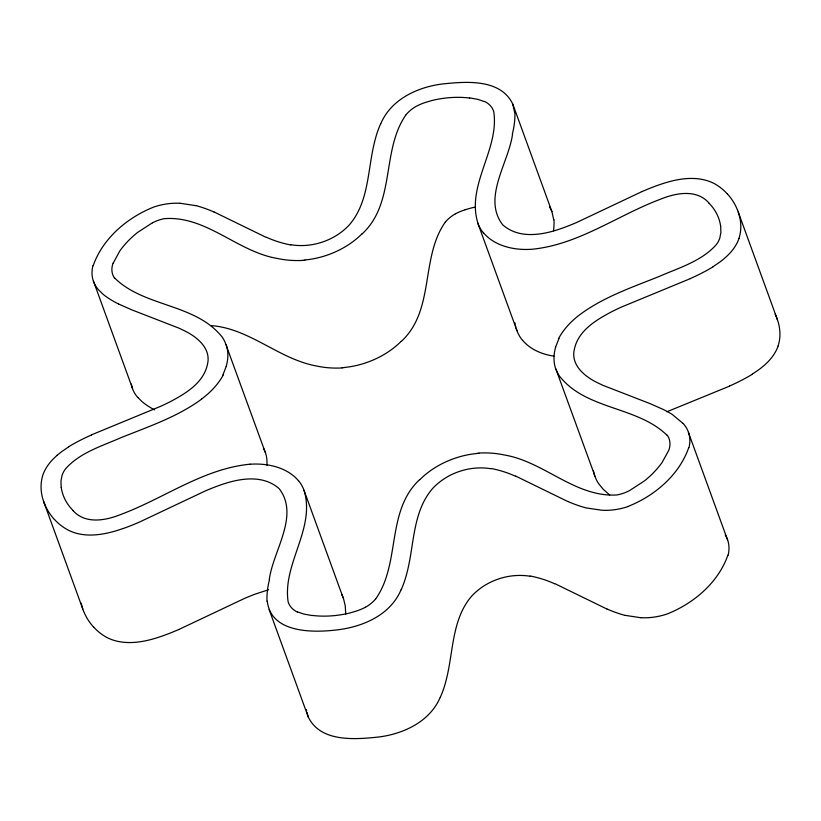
<?xml version="1.0" encoding="UTF-8"?>
<svg xmlns="http://www.w3.org/2000/svg" width="821" height="821" viewBox="0 0 821 821"><rect width="100%" height="100%" fill="white"/><g stroke="black" fill="none" stroke-linecap="round" stroke-linejoin="round"><path stroke-width="1.23" d="M269.288 579.585C272.941 551.014 299.932 515.537 279.13 488.618C261.56 473.194 235.996 479.023 216.303 486.514A170.871 116.972 -20 0 0 205.609 490.804L139.549 522.033A166.837 114.201 -20 0 1 123.212 528.519M512.581 133.885C508.928 162.455 481.937 197.933 502.739 224.851C520.309 240.276 545.873 234.457 565.566 226.955A170.799 116.921 -20 0 0 576.26 222.665L642.309 191.437M93.153 265.758C102.758 238.275 127.388 217.483 153.958 206.974A51.897 35.529 -20 0 1 179.963 203.31M688.706 447.712C679.1 475.195 654.47 495.987 627.911 506.495M727.847 555.242C718.242 582.725 693.612 603.517 667.042 614.026A51.897 35.519 -20 0 1 641.037 617.69M226.257 366.371L222.871 375.053M555.601 347.098L558.998 338.416M738.941 238.418C742.04 229.275 741.065 219.125 737.576 210.238M778.082 345.939C780.966 337.441 780.319 328.031 777.395 319.626L738.264 212.095M113.175 263.223L119.794 250.949A87.19 59.687 -20 0 1 137.374 232.589L152.49 222.758M380.749 123.776C390.981 99.464 417.181 87.242 441.985 84.029C465.702 81.505 500.492 78.447 512.766 104.051L551.907 211.582L553.723 219.802M401.11 589.694C390.037 615.986 360.86 627.685 334.239 630.2C310.389 632.786 270.858 632.273 267.277 601.198M440.251 697.224C430.019 721.536 403.829 733.758 379.015 736.971C355.308 739.495 320.508 742.543 308.234 716.949L269.093 609.418M406.179 114.55C381.016 150.079 396.02 202.397 362.205 233.852M445.31 222.07C420.178 257.62 435.161 309.928 401.336 341.382M375.69 598.93C400.822 563.38 385.839 511.073 419.664 479.618M57.152 455.316L55.284 456.999A50.738 34.728 -20 0 0 43.185 474.076C40.106 482.881 40.496 492.641 43.605 501.374L83.424 610.762M201.535 399.18C177.172 417.119 148.078 426.704 120.328 437.962C101.25 446.285 79.74 452.771 65.547 468.842A28.571 19.56 -20 0 0 62.037 475.451L60.97 481.055L61.195 487.541M68.769 446.809L62.16 451.304A66.265 45.36 -20 0 0 57.152 455.316M713.1 266.661L719.699 262.166A65.27 44.673 -20 0 0 725.661 257.322L726.575 256.47A50.81 34.78 -20 0 0 739.033 238.418M752.231 374.191L758.84 369.686A65.27 44.673 -20 0 0 764.803 364.842L765.716 364.001A50.81 34.78 -20 0 0 778.175 345.949M455.542 213.788L456.589 213.234A38.289 26.21 -20 0 1 465.209 209.776M365.458 607.212L364.421 607.766A38.289 26.21 -20 0 1 355.791 611.224L349.613 613.051A83.311 57.029 -20 0 1 312.226 615.422M91.48 434.853L160.834 406.241A167.73 114.817 -20 0 0 171.168 401.212C186.408 393.074 203.813 382.422 207.508 364.124C211.459 347.652 195.634 335.779 182.539 329.868A199.421 136.512 -20 0 0 178.896 328.123L131.863 309.876L118.511 303.965M690.379 278.617L621.035 307.228A167.658 114.776 -20 0 0 610.691 312.257C595.451 320.395 578.056 331.048 574.351 349.346C570.4 365.817 586.225 377.691 599.33 383.612A199.616 136.645 -20 0 0 602.973 385.347L649.996 403.593L663.347 409.505A143.182 98.017 -20 0 1 672.214 414.42L683.164 423.533M729.52 386.147L666.837 411.783M178.691 629.563L244.74 598.324A170.871 116.972 -20 0 1 255.434 594.035L268.59 589.755M123.201 528.488L117.824 530.263A96.857 66.306 -20 0 1 113.791 531.454C98.797 535.661 81.751 537.396 67.527 529.74A83.075 56.875 -20 0 1 54.525 519.477M465.199 209.714L471.387 207.949A83.311 57.029 -20 0 1 475.421 207.097M164.929 218.622C206.574 215.769 237.762 251.985 277.58 258.502A85.733 58.691 -20 0 0 302.939 260.421M302.97 260.267L304.909 260.113M342.111 367.798L344.04 367.644M476.96 453.356L478.889 453.202M250.138 464.183C203.074 468.709 164.128 498.419 120.769 514.469C105.735 520.617 85.353 524.362 73.11 510.703M210.935 325.598C249.615 328.308 278.976 359.29 316.721 366.033A85.733 58.691 -20 0 0 342.07 367.952M179.994 203.239L195.706 205.63M641.006 617.761L625.294 615.37M469.715 97.904L477.904 99.382L484.431 101.609M312.154 615.565L303.965 614.098L297.428 611.861M290.983 244.761C312.001 248.188 334.681 240.604 349.212 225.005C369.666 201.453 367.408 168.059 375.187 139.601A146.651 100.388 -20 0 1 380.657 123.766M490.886 468.719C469.869 465.281 447.188 472.865 432.646 488.464C412.204 512.017 414.451 545.401 406.682 573.869A146.497 100.285 -20 0 1 401.202 589.704M530.027 576.239C508.999 572.812 486.33 580.396 471.788 595.995C451.345 619.547 453.592 652.931 445.813 681.399A146.497 100.285 -20 0 1 440.343 697.234M515.598 476.047L567.855 501.539M554.739 583.577L606.986 609.059M266.261 237.433L214.014 211.941M609.695 494.991L603.189 489.265L598.776 483.856A71.622 49.024 -20 0 1 596.025 479.002L555.838 368.906L556.895 371.472A71.622 49.024 -20 0 0 559.645 376.326C586.368 410.1 637.26 406.128 667.063 435.304M708.749 202.766C696.105 188.686 675.088 193.13 659.725 199.503C616.951 215.677 578.292 244.812 531.731 249.286A68.718 47.043 -20 0 1 483.456 232.764M137.836 397.467L142.043 401.613A88.863 60.826 -20 0 0 145.286 404.178L147.903 405.985A139.786 95.688 -20 0 0 154.605 409.925M114.796 278.175C144.619 307.331 195.49 303.37 222.224 337.144A71.622 49.024 -20 0 1 224.975 341.998L265.162 452.094L264.116 449.528A71.622 49.024 -20 0 0 263.5 448.276M549.465 206.594L551.907 211.582M484.606 101.445A31.793 21.767 -20 0 1 493.76 111.605C499.599 150.11 465.25 185.844 478.315 224.42A69.395 47.505 -20 0 0 483.353 232.815M477.812 223.158L517.446 331.951A69.395 47.505 -20 0 0 522.495 340.346M345.764 614.016L345.22 605.754L343.64 599.125L303.554 489.049A69.395 47.505 -20 0 0 298.505 480.654M343.188 597.842L342.685 596.58A69.395 47.505 -20 0 0 341.526 594.086M777.395 319.626L776.707 317.768A107.664 73.695 -20 0 0 775.096 314.115M43.605 501.374L44.293 503.232M688.419 432.39L727.56 539.91M93.44 281.09L132.581 388.61M516.953 330.689L516.091 328.102M304.057 490.311C315.746 528.611 282.311 563.76 288.14 601.855A31.793 21.767 -20 0 0 297.253 612.025M512.766 104.051L514.582 112.282M308.234 716.949L306.972 712.464M82.736 608.905L81.146 603.178M515.424 325.465L515.732 326.789M514.921 322.776L515.147 324.121M306.52 709.662L306.644 710.606M720.664 225.929L720.889 232.415L719.832 238.018A28.571 19.56 -20 0 1 716.333 244.627C701.565 261.201 679.213 267.728 659.468 276.328C632.365 287.258 604.082 296.781 580.334 314.289A72.505 49.629 -20 0 0 558.68 338.375M93.563 627.059A107.643 73.685 -20 0 1 83.455 610.752M93.666 626.998A83.075 56.875 -20 0 0 106.576 637.353C120.913 644.793 137.887 643.254 152.922 638.984A96.857 66.306 -20 0 0 156.955 637.794L162.342 636.018A166.837 114.201 -20 0 0 178.68 629.533M530.181 575.993A127.666 87.395 -20 0 1 554.575 583.741M625.233 615.452A151.967 104.021 -20 0 1 607.047 608.997M725.21 534.84A52.287 35.796 -20 0 1 728.104 555.222M752.323 374.284A141.345 96.755 -20 0 1 729.469 386.055M554.021 219.751A135.393 92.681 -20 0 1 553.539 230.793M137.825 397.477A52.267 35.785 -20 0 1 131.411 384.064M265.286 452.053A68.605 46.961 -20 0 1 266.928 465.261M401.182 341.31A67.702 46.345 -20 0 1 344.071 367.5M445.351 222.091A29.967 20.515 -20 0 1 455.511 213.747M553.918 356.14A68.718 47.043 -20 0 1 522.597 340.294M594.856 476.478A68.605 46.961 -20 0 1 594.076 473.809M593.84 472.742A68.605 46.961 -20 0 1 593.46 470.566M54.432 519.529A107.643 73.685 -20 0 1 44.324 503.222M266.979 601.249A135.403 92.691 -20 0 1 269.504 579.575M491.04 468.463A127.666 87.395 -20 0 1 515.434 476.211M567.906 501.477A151.967 104.021 -20 0 0 586.102 507.922L601.865 510.231A51.897 35.519 -20 0 0 627.942 506.608M683.185 423.513A52.287 35.796 -20 0 1 688.963 447.702M713.192 266.763A141.345 96.755 -20 0 1 690.338 278.535M727.437 193.941A107.664 73.695 -20 0 1 737.545 210.248M727.334 194.002A83.095 56.885 -20 0 0 714.424 183.647C700.087 176.207 683.113 177.736 668.078 182.016A96.816 66.275 -20 0 0 664.045 183.206L658.658 184.982A166.909 114.263 -20 0 0 642.33 191.467M514.88 112.22A135.393 92.681 -20 0 1 512.366 133.895M290.829 244.997A127.44 87.242 -20 0 1 266.425 237.259M195.767 205.548A151.977 104.031 -20 0 1 213.953 212.003M92.896 265.778A52.267 35.785 -20 0 0 98.684 289.957L102.902 294.092A88.863 60.826 -20 0 0 106.155 296.648L108.762 298.454A139.786 95.688 -20 0 0 118.532 303.955M68.677 446.716A141.325 96.745 -20 0 1 91.531 434.945M223.189 375.094A72.505 49.629 -20 0 1 201.463 399.129M226.144 344.522A68.605 46.961 -20 0 1 226.186 366.371M114.622 278.268A31.342 21.459 -20 0 1 113.072 263.213M152.511 222.789A31.424 21.51 -20 0 1 164.929 218.519M362.04 233.78A67.702 46.345 -20 0 1 304.93 259.97M406.21 114.56A29.967 20.515 -20 0 1 416.37 106.217L417.448 105.704A38.289 26.21 -20 0 1 426.078 102.245L432.246 100.419A83.311 57.029 -20 0 1 469.633 98.048M708.636 202.838A84.019 57.511 -20 0 1 720.602 225.939M555.714 368.947A68.605 46.961 -20 0 1 555.673 347.098M667.247 435.212A31.342 21.459 -20 0 1 668.797 450.257L662.065 462.521A87.19 59.687 -20 0 1 644.485 480.88L629.368 490.712A31.424 21.51 -20 0 1 616.93 494.96C575.275 497.536 544.107 461.566 504.279 454.967A85.733 58.691 -20 0 0 478.93 453.048M419.818 479.69A67.702 46.345 -20 0 1 476.929 453.5M375.649 598.909A29.967 20.515 -20 0 1 365.499 607.253M250.128 464.214A68.718 47.043 -20 0 1 298.413 480.706M73.233 510.631A84.029 57.521 -20 0 1 61.257 487.53"/></g></svg>
